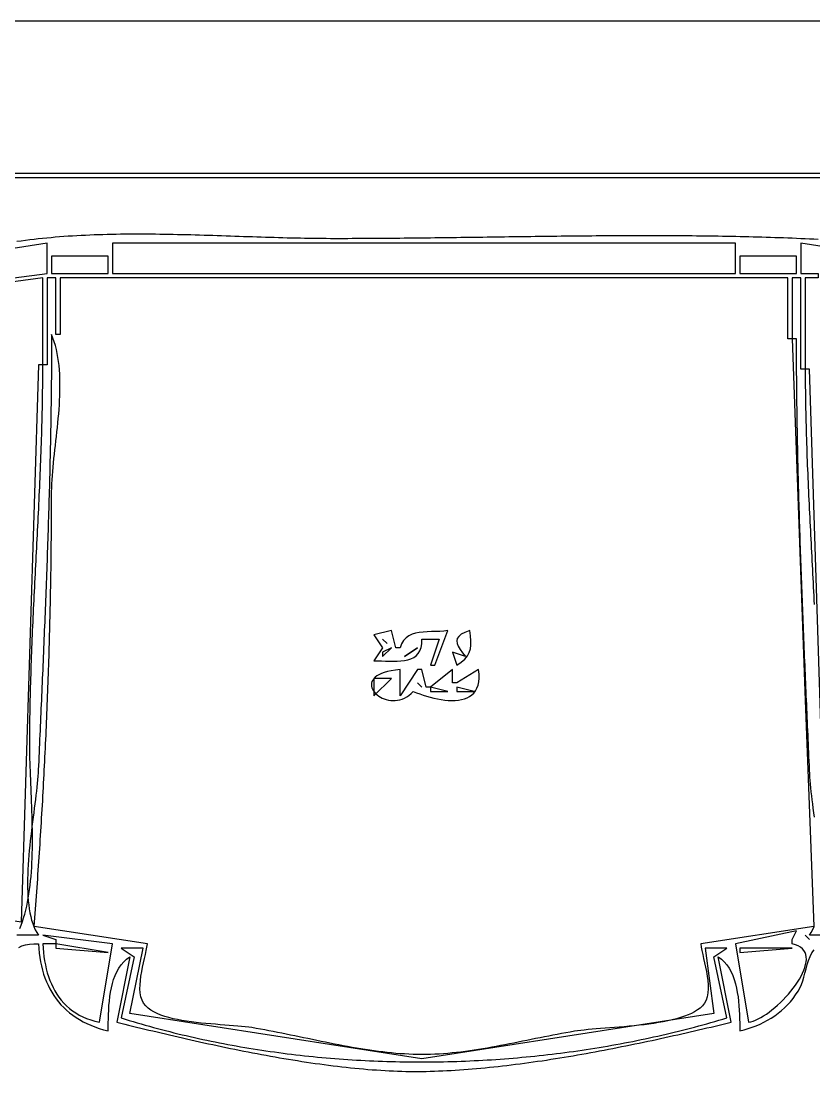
# Model space of a CAD drawing. Extents: x 0 to 1224, y 0 to 792.
# Drawn here: x 553 to 735, y 550.3 to 792 of the extents above; entities that cross this region are included whole.
import ezdxf

# ---------------------------------------------------------------- set-up
doc = ezdxf.new("R2010")
doc.units = 0
doc.layers.add('C7', color=7, linetype='CONTINUOUS')

msp = doc.modelspace()

# ---------------------------------------------------------------- linework, layer by layer
at = {"layer": 'C7'}
for points in [[(0, 792), (0, 0), (1224, 0), (1224, 792), (0, 792)], [(45, 757), (45, 36), (1179, 36), (1179, 757), (45, 757)], [(46, 756), (46, 37), (1178, 37), (1178, 756), (46, 756)], [(735.9807, 741.7938), (734.9859, 741.8573), (733.9922, 741.913), (733, 741.9606), (732.004, 742.0034), (731.0079, 742.0447), (730.0116, 742.0845), (729.0151, 742.1227), (728.0183, 742.1594), (727.0214, 742.1946), (726.0243, 742.2283), (725.027, 742.2606), (724.0295, 742.2915), (723.0319, 742.321), (722.034, 742.3491), (721.036, 742.3759), (720.0378, 742.4013), (719.0395, 742.4254), (718.041, 742.4483), (717.0423, 742.4698), (716.0435, 742.4902), (715.0445, 742.5093), (714.0454, 742.5272), (713.0462, 742.5439), (712.0468, 742.5595), (711.0473, 742.5739), (710.0476, 742.5872), (709.0478, 742.5995), (708.0479, 742.6106), (707.0479, 742.6208), (706.0478, 742.6299), (705.0475, 742.638), (704.0472, 742.6451), (703.0467, 742.6512), (702.0461, 742.6565), (701.0455, 742.6608), (700.0447, 742.6642), (699.0439, 742.6668), (698.043, 742.6685), (697.042, 742.6694), (696.0409, 742.6695), (695.0397, 742.6688), (694.0385, 742.6673), (693.0372, 742.6652), (692.0359, 742.6623), (691.0344, 742.6587), (690.033, 742.6544), (689.0314, 742.6495), (688.0299, 742.644), (687.0283, 742.6378), (686.0266, 742.6311), (685.0249, 742.6239), (684.0232, 742.616), (683.0214, 742.6077), (682.0197, 742.5989), (681.0179, 742.5896), (680.0161, 742.5799), (679.0142, 742.5697), (678.0124, 742.5591), (677.0106, 742.5482), (676.0087, 742.5369), (675.0069, 742.5252), (674.005, 742.5133), (673.0032, 742.501), (672.0014, 742.4885), (670.9996, 742.4757), (669.9978, 742.4627), (668.996, 742.4495), (667.9943, 742.4361), (666.9926, 742.4225), (665.991, 742.4088), (664.9893, 742.395), (663.9878, 742.3811), (662.9862, 742.3671), (661.9848, 742.3531), (660.9833, 742.339), (659.982, 742.325), (658.9807, 742.3109), (657.9794, 742.2969), (656.9782, 742.283), (655.9771, 742.2691), (654.9761, 742.2553), (653.9752, 742.2417), (652.9743, 742.2282), (651.9736, 742.2148), (650.9729, 742.2017), (649.9723, 742.1888), (648.9718, 742.1761), (647.9714, 742.1637), (646.9712, 742.1515), (645.971, 742.1397), (644.971, 742.1282), (643.971, 742.117), (642.9712, 742.1062), (641.9716, 742.0958), (640.972, 742.0858), (639.9726, 742.0762), (638.9733, 742.0671), (637.9742, 742.0585), (636.9752, 742.0503), (635.9763, 742.0427), (634.9777, 742.0357), (633.9791, 742.0292), (632.9807, 742.0233), (631.9825, 742.018), (630.9845, 742.0133), (629.9866, 742.0093), (628.9889, 742.006), (627.9914, 742.0034), (626.9941, 742.0015), (625.9969, 742.0003), (625, 742), (624.0196, 742.0015), (623.0372, 742.0059), (622.0531, 742.0131), (621.0671, 742.023), (620.0793, 742.0354), (619.0899, 742.0501), (618.0989, 742.0671), (617.1063, 742.0862), (616.1122, 742.1073), (615.1166, 742.1302), (614.1197, 742.1548), (613.1214, 742.181), (612.1219, 742.2086), (611.1212, 742.2375), (610.1193, 742.2676), (609.1163, 742.2986), (608.1123, 742.3306), (607.1074, 742.3632), (606.1015, 742.3965), (605.0948, 742.4303), (604.0873, 742.4644), (603.0791, 742.4987), (602.0702, 742.5331), (601.0607, 742.5674), (600.0506, 742.6015), (599.0401, 742.6352), (598.0291, 742.6685), (597.0178, 742.7012), (596.0062, 742.7331), (594.9943, 742.7641), (593.9822, 742.7941), (592.97, 742.8229), (591.9577, 742.8504), (590.9454, 742.8765), (589.9331, 742.9011), (588.921, 742.9239), (587.909, 742.9449), (586.8973, 742.9639), (585.8858, 742.9808), (584.8747, 742.9954), (583.864, 743.0077), (582.8538, 743.0174), (581.8441, 743.0245), (580.835, 743.0288), (579.8265, 743.0301), (578.8188, 743.0284), (577.8118, 743.0235), (576.8056, 743.0153), (575.8003, 743.0035), (574.796, 742.9882), (573.7927, 742.9691), (572.7904, 742.9462), (571.7893, 742.9192), (570.7893, 742.888), (569.7906, 742.8526), (568.7932, 742.8128), (567.7971, 742.7683), (566.8025, 742.7192), (565.8094, 742.6653), (564.8178, 742.6063), (563.8278, 742.5423), (562.8395, 742.473), (561.8529, 742.3983), (560.8681, 742.3182), (559.8851, 742.2323), (558.904, 742.1407), (557.9249, 742.0432), (556.9478, 741.9396), (555.9728, 741.8298), (555, 741.7137), (554.0129, 741.5917), (553.026, 741.4682), (552.0391, 741.3432)], [(536, 731), (559, 734), (559, 741), (496, 731.0803)], [(942, 707), (795, 731.0803), (732, 741), (732, 734), (736, 734), (736, 733), (733, 733), (733, 712), (732, 712), (732, 733), (730, 733), (730, 719), (729, 719), (729, 733), (562, 733), (562, 720), (561, 720), (561, 733), (559, 733), (559, 713), (558, 713), (558, 733), (536, 730)], [(574, 741), (574, 734), (717, 734), (717, 741), (574, 741)], [(560, 738), (560, 734), (573, 734), (573, 738), (560, 738)], [(718, 738), (718, 734), (731, 734), (731, 738), (718, 738)], [(560, 720), (559.9995, 719.0008), (559.9981, 718.0015), (559.9957, 717.0021), (559.9925, 716.0027), (559.9883, 715.0032), (559.9832, 714.0037), (559.9773, 713.0041), (559.9704, 712.0044), (559.9627, 711.0046), (559.9542, 710.0048), (559.9448, 709.005), (559.9345, 708.0051), (559.9235, 707.0051), (559.9116, 706.0051), (559.8989, 705.005), (559.8854, 704.0048), (559.8711, 703.0047), (559.8561, 702.0044), (559.8402, 701.0042), (559.8237, 700.0039), (559.8064, 699.0035), (559.7883, 698.0031), (559.7695, 697.0027), (559.7501, 696.0022), (559.7299, 695.0017), (559.709, 694.0012), (559.6874, 693.0007), (559.6652, 692.0001), (559.6423, 690.9995), (559.6187, 689.9988), (559.5945, 688.9982), (559.5697, 687.9975), (559.5442, 686.9968), (559.5182, 685.9961), (559.4915, 684.9953), (559.4643, 683.9946), (559.4364, 682.9938), (559.408, 681.9931), (559.3791, 680.9923), (559.3496, 679.9915), (559.3195, 678.9907), (559.2889, 677.9899), (559.2578, 676.9891), (559.2262, 675.9884), (559.1941, 674.9876), (559.1615, 673.9868), (559.1284, 672.986), (559.0949, 671.9852), (559.0609, 670.9845), (559.0264, 669.9837), (558.9916, 668.983), (558.9562, 667.9823), (558.9205, 666.9815), (558.8844, 665.9809), (558.8479, 664.9802), (558.8109, 663.9795), (558.7736, 662.9789), (558.736, 661.9783), (558.698, 660.9777), (558.6596, 659.9772), (558.6209, 658.9767), (558.5819, 657.9762), (558.5426, 656.9758), (558.503, 655.9754), (558.463, 654.975), (558.4228, 653.9747), (558.3824, 652.9744), (558.3416, 651.9741), (558.3006, 650.9739), (558.2594, 649.9738), (558.2179, 648.9737), (558.1762, 647.9736), (558.1343, 646.9736), (558.0922, 645.9737), (558.0499, 644.9738), (558.0074, 643.974), (557.9648, 642.9742), (557.922, 641.9745), (557.879, 640.9748), (557.8359, 639.9752), (557.7927, 638.9757), (557.7494, 637.9763), (557.7059, 636.9769), (557.6624, 635.9776), (557.6187, 634.9784), (557.575, 633.9792), (557.5312, 632.9801), (557.4874, 631.9811), (557.4435, 630.9822), (557.3996, 629.9834), (557.3556, 628.9846), (557.3117, 627.986), (557.2677, 626.9874), (557.2237, 625.9889), (557.1798, 624.9905), (557.1358, 623.9922), (557.0919, 622.994), (557.0481, 621.9959), (557.0043, 620.9979), (556.9606, 620), (556.9212, 619.2702), (556.8662, 618.5003), (556.7969, 617.6925), (556.7148, 616.8491), (556.6212, 615.9723), (556.5176, 615.0645), (556.4053, 614.1279), (556.2857, 613.1648), (556.1602, 612.1775), (556.0303, 611.1682), (555.8974, 610.1393), (555.7627, 609.093), (555.6278, 608.0316), (555.4941, 606.9574), (555.3628, 605.8727), (555.2355, 604.7797), (555.1136, 603.6807), (554.9984, 602.578), (554.8913, 601.474), (554.7937, 600.3707), (554.7071, 599.2707), (554.6328, 598.176), (554.5722, 597.0891), (554.5268, 596.0121), (554.4979, 594.9474), (554.4869, 593.8973), (554.4953, 592.864), (554.5244, 591.8498), (554.5756, 590.857), (554.6503, 589.8878), (554.75, 588.9447), (554.876, 588.0297), (555.0298, 587.1452), (555.2126, 586.2936), (555.426, 585.477), (555.6714, 584.6978), (555.95, 583.9582), (556.2634, 583.2605), (556.6129, 582.607), (557, 582), (552, 582)], [(645, 554.5717), (644.0176, 554.5826), (643.0318, 554.6087), (642.0428, 554.6495), (641.0506, 554.7042), (640.0556, 554.7723), (639.0579, 554.8532), (638.0577, 554.9463), (637.0553, 555.051), (636.0509, 555.1667), (635.0447, 555.2927), (634.0368, 555.4285), (633.0275, 555.5735), (632.017, 555.7271), (631.0055, 555.8886), (629.9932, 556.0575), (628.9803, 556.2331), (627.967, 556.4149), (626.9536, 556.6023), (625.9402, 556.7946), (624.927, 556.9912), (623.9143, 557.1916), (622.9023, 557.3952), (621.8911, 557.6013), (620.8811, 557.8093), (619.8722, 558.0187), (618.8649, 558.2288), (617.8593, 558.4391), (616.8556, 558.6489), (615.854, 558.8576), (614.8547, 559.0646), (613.858, 559.2694), (612.864, 559.4712), (611.8729, 559.6696), (610.885, 559.8639), (609.9004, 560.0535), (608.9194, 560.2379), (607.9422, 560.4163), (606.969, 560.5882), (606, 560.7531), (605.2718, 560.8623), (604.4789, 560.9602), (603.6273, 561.0491), (602.723, 561.1312), (601.772, 561.2087), (600.7803, 561.2839), (599.7538, 561.359), (598.6985, 561.4363), (597.6205, 561.5179), (596.5257, 561.6061), (595.4202, 561.7032), (594.3098, 561.8114), (593.2007, 561.9328), (592.0988, 562.0699), (591.01, 562.2247), (589.9405, 562.3996), (588.8961, 562.5967), (587.8828, 562.8183), (586.9068, 563.0666), (585.9738, 563.344), (585.0901, 563.6525), (584.2614, 563.9945), (583.4939, 564.3721), (582.7935, 564.7877), (582.1662, 565.2434), (581.618, 565.7415), (581.1294, 566.3614), (580.7653, 567.0742), (580.5139, 567.8676), (580.3629, 568.7296), (580.3003, 569.6479), (580.3141, 570.6104), (580.3922, 571.6051), (580.5226, 572.6198), (580.6931, 573.6422), (580.8918, 574.6604), (581.1066, 575.6622), (581.3254, 576.6354), (581.5362, 577.5679), (581.727, 578.4476), (581.8855, 579.2623), (582, 580), (556, 584), (556.0778, 584.9907), (556.1549, 585.9819), (556.2313, 586.9737), (556.3069, 587.9659), (556.3819, 588.9585), (556.4561, 589.9516), (556.5297, 590.9452), (556.6025, 591.9392), (556.6745, 592.9337), (556.7459, 593.9285), (556.8165, 594.9238), (556.8864, 595.9194), (556.9556, 596.9155), (557.024, 597.9119), (557.0917, 598.9087), (557.1587, 599.9059), (557.2249, 600.9034), (557.2904, 601.9013), (557.3551, 602.8995), (557.4191, 603.898), (557.4824, 604.8969), (557.5449, 605.896), (557.6067, 606.8954), (557.6677, 607.8952), (557.728, 608.8952), (557.7875, 609.8954), (557.8463, 610.896), (557.9043, 611.8967), (557.9616, 612.8978), (558.0181, 613.899), (558.0739, 614.9005), (558.1288, 615.9022), (558.1831, 616.904), (558.2365, 617.9061), (558.2892, 618.9084), (558.3412, 619.9108), (558.3924, 620.9134), (558.4428, 621.9161), (558.4924, 622.919), (558.5412, 623.922), (558.5893, 624.9252), (558.6366, 625.9285), (558.6832, 626.9318), (558.7289, 627.9353), (558.7739, 628.9389), (558.8181, 629.9425), (558.8615, 630.9462), (558.9041, 631.95), (558.9459, 632.9538), (558.987, 633.9577), (559.0272, 634.9616), (559.0667, 635.9655), (559.1054, 636.9694), (559.1432, 637.9733), (559.1803, 638.9773), (559.2166, 639.9812), (559.2521, 640.985), (559.2868, 641.9889), (559.3207, 642.9927), (559.3537, 643.9964), (559.386, 645.0001), (559.4175, 646.0037), (559.4481, 647.0073), (559.478, 648.0107), (559.507, 649.014), (559.5352, 650.0173), (559.5626, 651.0204), (559.5892, 652.0233), (559.615, 653.0262), (559.6399, 654.0289), (559.6641, 655.0314), (559.6874, 656.0338), (559.7099, 657.036), (559.7315, 658.038), (559.7524, 659.0398), (559.7724, 660.0414), (559.7915, 661.0428), (559.8099, 662.0439), (559.8274, 663.0449), (559.844, 664.0456), (559.8599, 665.046), (559.8749, 666.0462), (559.889, 667.0461), (559.9023, 668.0457), (559.9148, 669.045), (559.9264, 670.0441), (559.9372, 671.0428), (559.9471, 672.0412), (559.9562, 673.0393), (559.9644, 674.037), (559.9718, 675.0344), (559.9783, 676.0314), (559.984, 677.0281), (559.9888, 678.0244), (559.9928, 679.0203), (559.9959, 680.0158), (559.9981, 681.011), (559.9995, 682.0057), (560, 683), (560.0088, 683.8807), (560.0344, 684.7792), (560.0752, 685.6944), (560.1298, 686.6252), (560.1968, 687.5707), (560.2748, 688.5296), (560.3623, 689.5011), (560.4579, 690.4839), (560.5601, 691.477), (560.6676, 692.4795), (560.779, 693.4901), (560.8927, 694.5079), (561.0073, 695.5318), (561.1215, 696.5607), (561.2337, 697.5936), (561.3427, 698.6293), (561.4468, 699.667), (561.5448, 700.7053), (561.6351, 701.7434), (561.7164, 702.7802), (561.7871, 703.8145), (561.846, 704.8454), (561.8915, 705.8717), (561.9222, 706.8924), (561.9368, 707.9065), (561.9336, 708.9129), (561.9115, 709.9104), (561.8688, 710.8981), (561.8042, 711.8749), (561.7162, 712.8398), (561.6034, 713.7916), (561.4645, 714.7293), (561.2978, 715.6518), (561.1021, 716.5581), (560.8759, 717.4472), (560.6178, 718.3179), (560.3263, 719.1691), (560, 720)], [(735.1095, 609.1084), (734.9765, 610.1397), (734.8462, 611.1517), (734.7201, 612.142), (734.5997, 613.1083), (734.4865, 614.0481), (734.3819, 614.9592), (734.2873, 615.8391), (734.2043, 616.6855), (734.1343, 617.496), (734.0788, 618.2683), (734.0393, 619), (733.9955, 619.9978), (733.9517, 620.9957), (733.9079, 621.9937), (733.864, 622.9919), (733.8201, 623.9901), (733.7761, 624.9885), (733.7322, 625.9869), (733.6882, 626.9854), (733.6442, 627.9841), (733.6003, 628.9828), (733.5563, 629.9816), (733.5125, 630.9805), (733.4686, 631.9795), (733.4248, 632.9785), (733.3811, 633.9777), (733.3375, 634.9769), (733.294, 635.9762), (733.2505, 636.9756), (733.2072, 637.9751), (733.1639, 638.9746), (733.1209, 639.9742), (733.0779, 640.9739), (733.0351, 641.9736), (732.9925, 642.9734), (732.95, 643.9733), (732.9077, 644.9732), (732.8656, 645.9732), (732.8237, 646.9732), (732.782, 647.9733), (732.7405, 648.9735), (732.6993, 649.9736), (732.6583, 650.9739), (732.6176, 651.9742), (732.5771, 652.9745), (732.5369, 653.9749), (732.497, 654.9753), (732.4573, 655.9758), (732.418, 656.9763), (732.379, 657.9768), (732.3403, 658.9774), (732.3019, 659.978), (732.2639, 660.9786), (732.2263, 661.9793), (732.189, 662.98), (732.1521, 663.9807), (732.1155, 664.9814), (732.0794, 665.9822), (732.0437, 666.983), (732.0084, 667.9837), (731.9735, 668.9845), (731.939, 669.9854), (731.905, 670.9862), (731.8715, 671.987), (731.8384, 672.9878), (731.8058, 673.9887), (731.7737, 674.9895), (731.7421, 675.9904), (731.711, 676.9912), (731.6804, 677.9921), (731.6504, 678.9929), (731.6209, 679.9937), (731.5919, 680.9945), (731.5635, 681.9954), (731.5357, 682.9962), (731.5084, 683.9969), (731.4817, 684.9977), (731.4557, 685.9984), (731.4302, 686.9992), (731.4054, 687.9999), (731.3812, 689.0006), (731.3576, 690.0012), (731.3347, 691.0018), (731.3125, 692.0024), (731.2909, 693.003), (731.27, 694.0035), (731.2499, 695.004), (731.2304, 696.0045), (731.2116, 697.0049), (731.1935, 698.0052), (731.1762, 699.0056), (731.1597, 700.0059), (731.1438, 701.0061), (731.1288, 702.0063), (731.1145, 703.0064), (731.101, 704.0065), (731.0883, 705.0065), (731.0765, 706.0065), (731.0654, 707.0064), (731.0551, 708.0062), (731.0457, 709.006), (731.0372, 710.0057), (731.0295, 711.0054), (731.0226, 712.005), (731.0167, 713.0045), (731.0116, 714.0039), (731.0074, 715.0033), (731.0042, 716.0026), (731.0018, 717.0018), (731.0004, 718.0009), (731, 719), (730, 719), (732.9606, 636), (735, 584), (709, 580), (709.1144, 579.2623), (709.2729, 578.4476), (709.4637, 577.5679), (709.6745, 576.6354), (709.8933, 575.6622), (710.1081, 574.6604), (710.3068, 573.6422), (710.4773, 572.6198), (710.6077, 571.6051), (710.6858, 570.6104), (710.6996, 569.6479), (710.637, 568.7296), (710.486, 567.8676), (710.2345, 567.0742), (709.8705, 566.3614), (709.3819, 565.7415), (708.8668, 565.2693), (708.2775, 564.8295), (707.6185, 564.4209), (706.8946, 564.0419), (706.1106, 563.6911), (705.271, 563.3672), (704.3806, 563.0688), (703.4441, 562.7945), (702.4663, 562.5429), (701.4517, 562.3125), (700.4051, 562.102), (699.3313, 561.9101), (698.2349, 561.7352), (697.1206, 561.576), (695.9931, 561.4311), (694.8572, 561.2992), (693.7175, 561.1787), (692.5787, 561.0684), (691.4456, 560.9668), (690.3228, 560.8725), (689.2151, 560.7841), (688.1271, 560.7003), (687.0636, 560.6196), (686.0292, 560.5407), (685.0287, 560.4621), (684.0667, 560.3825), (683.148, 560.3004), (682.2773, 560.2145), (681.4592, 560.1233), (680.6985, 560.0255), (680, 559.9197), (679.0273, 559.755), (678.0506, 559.5831), (677.0702, 559.4046), (676.0863, 559.2203), (675.0991, 559.0309), (674.1088, 558.8371), (673.1156, 558.6396), (672.1197, 558.4393), (671.1214, 558.2367), (670.1208, 558.0327), (669.1182, 557.8279), (668.1138, 557.6231), (667.1078, 557.4189), (666.1004, 557.2162), (665.0918, 557.0157), (664.0822, 556.818), (663.0719, 556.6239), (662.061, 556.4341), (661.0498, 556.2494), (660.0385, 556.0705), (659.0273, 555.898), (658.0164, 555.7328), (657.006, 555.5755), (655.9964, 555.4269), (654.9877, 555.2877), (653.9801, 555.1586), (652.974, 555.0403), (651.9694, 554.9337), (650.9667, 554.8393), (649.9659, 554.7579), (648.9674, 554.6903), (647.9714, 554.6371), (646.978, 554.5992), (645.9874, 554.5771), (645, 554.5718)], [(552.7059, 583.5073), (553.0236, 584.3024), (553.3189, 585.1234), (553.5923, 585.9692), (553.8447, 586.8384), (554.0767, 587.7299), (554.2891, 588.6424), (554.4827, 589.5748), (554.658, 590.5258), (554.816, 591.4941), (554.9572, 592.4785), (555.0825, 593.4779), (555.1925, 594.491), (555.2879, 595.5165), (555.3696, 596.5533), (555.4382, 597.6001), (555.4944, 598.6557), (555.5391, 599.7188), (555.5728, 600.7883), (555.5964, 601.8629), (555.6105, 602.9414), (555.6159, 604.0225), (555.6133, 605.1051), (555.6035, 606.1878), (555.5871, 607.2696), (555.5649, 608.3491), (555.5376, 609.4252), (555.506, 610.4965), (555.4707, 611.562), (555.4325, 612.6203), (555.3922, 613.6702), (555.3504, 614.7105), (555.3079, 615.74), (555.2653, 616.7575), (555.2235, 617.7617), (555.1832, 618.7514), (555.145, 619.7253), (555.1098, 620.6824), (555.0781, 621.6212), (555.0509, 622.5407), (555.0287, 623.4395), (555.0123, 624.3165), (555.0025, 625.1704), (555, 626), (555.0027, 626.9996), (555.0077, 627.9993), (555.0149, 628.9989), (555.0242, 629.9986), (555.0357, 630.9982), (555.0491, 631.9977), (555.0646, 632.9973), (555.082, 633.9968), (555.1012, 634.9963), (555.1223, 635.9958), (555.1452, 636.9953), (555.1697, 637.9948), (555.196, 638.9942), (555.2238, 639.9936), (555.2532, 640.9931), (555.2841, 641.9925), (555.3165, 642.9919), (555.3502, 643.9913), (555.3853, 644.9907), (555.4217, 645.9901), (555.4593, 646.9895), (555.4981, 647.9888), (555.5381, 648.9882), (555.5791, 649.9876), (555.6211, 650.987), (555.6641, 651.9864), (555.708, 652.9857), (555.7528, 653.9851), (555.7984, 654.9845), (555.8447, 655.9839), (555.8918, 656.9833), (555.9395, 657.9828), (555.9878, 658.9822), (556.0366, 659.9816), (556.0859, 660.9811), (556.1357, 661.9805), (556.1858, 662.98), (556.2363, 663.9795), (556.2871, 664.979), (556.338, 665.9786), (556.3892, 666.9781), (556.4404, 667.9777), (556.4917, 668.9773), (556.543, 669.9769), (556.5943, 670.9766), (556.6455, 671.9762), (556.6965, 672.9759), (556.7473, 673.9757), (556.7979, 674.9754), (556.8482, 675.9752), (556.898, 676.975), (556.9475, 677.9749), (556.9965, 678.9748), (557.045, 679.9747), (557.0929, 680.9747), (557.1401, 681.9747), (557.1867, 682.9747), (557.2325, 683.9748), (557.2775, 684.9749), (557.3217, 685.9751), (557.365, 686.9753), (557.4074, 687.9755), (557.4487, 688.9758), (557.489, 689.9761), (557.5281, 690.9765), (557.5661, 691.977), (557.6029, 692.9775), (557.6384, 693.978), (557.6726, 694.9786), (557.7054, 695.9793), (557.7367, 696.98), (557.7666, 697.9808), (557.7949, 698.9816), (557.8217, 699.9825), (557.8468, 700.9834), (557.8701, 701.9844), (557.8918, 702.9855), (557.9116, 703.9866), (557.9296, 704.9878), (557.9456, 705.9891), (557.9597, 706.9904), (557.9718, 707.9918), (557.9818, 708.9933), (557.9897, 709.9949), (557.9953, 710.9965), (557.9988, 711.9982), (558, 713), (557, 713), (553, 585), (528, 589)], [(738, 585), (734, 712), (733, 712), (733.0011, 710.9983), (733.0047, 709.9967), (733.0105, 708.9951), (733.0185, 707.9936), (733.0288, 706.9922), (733.0411, 705.9909), (733.0555, 704.9896), (733.0719, 703.9884), (733.0903, 702.9873), (733.1106, 701.9862), (733.1327, 700.9852), (733.1566, 699.9842), (733.1822, 698.9833), (733.2095, 697.9825), (733.2384, 696.9817), (733.2689, 695.981), (733.3009, 694.9803), (733.3344, 693.9797), (733.3693, 692.9791), (733.4055, 691.9786), (733.443, 690.9782), (733.4817, 689.9777), (733.5217, 688.9774), (733.5627, 687.9771), (733.6048, 686.9768), (733.6479, 685.9766), (733.692, 684.9764), (733.737, 683.9762), (733.7829, 682.9761), (733.8295, 681.976), (733.8769, 680.976), (733.9249, 679.976), (733.9736, 678.9761), (734.0228, 677.9762), (734.0726, 676.9763), (734.1228, 675.9764), (734.1734, 674.9766), (734.2244, 673.9768), (734.2757, 672.977), (734.3272, 671.9773), (734.3789, 670.9776), (734.4308, 669.9779), (734.4827, 668.9783), (734.5346, 667.9786), (734.5865, 666.979), (734.6383, 665.9794), (734.6899, 664.9799), (734.7414, 663.9803), (734.7925, 662.9808), (734.8434, 661.9813), (734.8939, 660.9818), (734.944, 659.9823), (734.9936, 658.9828), (735.0427, 657.9834)], [(634, 651), (636, 648), (634, 645), (634.8625, 645.0048), (635.749, 644.9883), (636.6495, 644.962), (637.5536, 644.9373), (638.4511, 644.9259), (639.332, 644.9391), (640.1859, 644.9885), (641.0026, 645.0855), (641.7721, 645.2417), (642.484, 645.4686), (643.1282, 645.7776), (643.6945, 646.1802), (644.1726, 646.6879), (644.5524, 647.3123), (644.8237, 648.0647), (644.9763, 648.9568), (645, 650), (649, 650), (647, 644), (648, 644), (651, 652), (650.0744, 651.8723), (649.1252, 651.7974), (648.1636, 651.7561), (647.201, 651.7291), (646.2485, 651.6971), (645.3176, 651.6407), (644.4195, 651.5407), (643.5655, 651.3779), (642.7669, 651.1328), (642.0349, 650.7863), (641.381, 650.3191), (640.8163, 649.7118), (640.3522, 648.9452), (640, 648), (639, 648), (638, 652), (634, 651)], [(655, 646), (652, 647), (653, 644), (654.0424, 644.7142), (654.8568, 645.4281), (655.4648, 646.1606), (655.8883, 646.9304), (656.149, 647.7565), (656.2688, 648.6577), (656.2693, 649.6527), (656.1724, 650.7606), (656, 652), (654.8798, 651.565), (654.0403, 651.115), (653.4612, 650.642), (653.1223, 650.1377), (653.0034, 649.5941), (653.0842, 649.0029), (653.3445, 648.3561), (653.764, 647.6454), (654.3226, 646.8627), (655, 646)], [(636, 650), (637, 649), (636, 650)], [(638, 648), (636, 647), (636, 646), (638, 648)], [(641, 646), (644, 648), (641, 646)], [(643, 638), (643.7347, 637.7005), (644.4998, 637.4122), (645.2898, 637.1385), (646.0994, 636.883), (646.9231, 636.6492), (647.7557, 636.4406), (648.5917, 636.2608), (649.4258, 636.1133), (650.2527, 636.0016), (651.0669, 635.9292), (651.8631, 635.8997), (652.636, 635.9166), (653.3801, 635.9834), (654.0902, 636.1036), (654.7608, 636.2809), (655.3866, 636.5186), (655.9623, 636.8204), (656.4824, 637.1897), (656.9415, 637.6302), (657.3345, 638.1452), (657.6557, 638.7384), (657.9, 639.4133), (658.062, 640.1733), (658.1362, 641.0221), (658.1173, 641.9631), (658, 643), (653, 640), (652, 640), (652, 643), (647, 639), (646, 639), (645, 643), (644, 643), (640, 637), (640, 643), (638.94, 642.8895), (637.9855, 642.7418), (637.1328, 642.5598), (636.3783, 642.3466), (635.7184, 642.1053), (635.1495, 641.839), (634.668, 641.5508), (634.2703, 641.2437), (633.9527, 640.9209), (633.7118, 640.5854), (633.5438, 640.2404), (633.4453, 639.8888), (633.4125, 639.5337), (633.4419, 639.1784), (633.5299, 638.8257), (633.6729, 638.4789), (633.8673, 638.141), (634.1094, 637.8151), (634.3958, 637.5042), (634.7227, 637.2115), (635.0866, 636.9401), (635.4839, 636.6929), (635.9109, 636.4732), (636.3642, 636.2839), (636.84, 636.1282), (637.3348, 636.0091), (637.8449, 635.9298), (638.3669, 635.8933), (638.897, 635.9027), (639.4317, 635.961), (639.9673, 636.0715), (640.5003, 636.237), (641.0271, 636.4608), (641.5441, 636.7459), (642.0476, 637.0954), (642.5341, 637.5124), (643, 638)], [(634, 641), (634, 637), (638, 641), (634, 641)], [(644, 640), (645, 639), (644, 640)], [(647, 639), (647, 638), (651, 638), (647, 639)], [(653, 639), (653, 638), (657, 638), (653, 639)], [(731, 583), (717, 580), (720, 562), (720.5067, 562.0946), (721.0452, 562.2528), (721.6115, 562.4709), (722.2016, 562.7455), (722.8117, 563.0729), (723.4377, 563.4495), (724.0756, 563.8719), (724.7216, 564.3365), (725.3717, 564.8396), (726.0219, 565.3778), (726.6682, 565.9474), (727.3067, 566.545), (727.9334, 567.1669), (728.5445, 567.8096), (729.1358, 568.4695), (729.7035, 569.1431), (730.2437, 569.8268), (730.7522, 570.517), (731.2253, 571.2102), (731.6589, 571.9029), (732.0491, 572.5914), (732.3919, 573.2722), (732.6833, 573.9417), (732.9195, 574.5964), (733.0964, 575.2327), (733.2101, 575.847), (733.2566, 576.4359), (733.232, 576.9957), (733.1324, 577.5228), (732.9536, 578.0138), (732.6919, 578.465), (732.3433, 578.8728), (731.9037, 579.2338), (731.3693, 579.5444), (730.736, 579.801), (730, 580), (730, 581), (731, 583)], [(739, 582), (734, 582), (734.385, 582.6111), (734.7318, 583.2692), (735.0417, 583.9719)], [(552.4753, 579.204), (553.2046, 579.5213), (554.0106, 579.766), (554.9044, 579.9316), (555.8972, 580.0117), (557, 580), (557.0638, 578.9387), (557.1618, 577.9008), (557.294, 576.8865), (557.4606, 575.8963), (557.6616, 574.9306), (557.897, 573.9896), (558.167, 573.0737), (558.4716, 572.1832), (558.811, 571.3186), (559.1851, 570.4802), (559.594, 569.6684), (560.0379, 568.8834), (560.5168, 568.1257), (561.0307, 567.3956), (561.5798, 566.6935), (562.1642, 566.0197), (562.7838, 565.3745), (563.4388, 564.7585), (564.1292, 564.1718), (564.8552, 563.6148), (565.6168, 563.088), (566.414, 562.5916), (567.247, 562.1261), (568.1158, 561.6917), (569.0206, 561.2889), (569.9613, 560.9179), (570.938, 560.5792), (571.9509, 560.2731), (573, 560), (573.0159, 560.8947), (573.0311, 561.8293), (573.0505, 562.7967), (573.0791, 563.7897), (573.1218, 564.8015), (573.1838, 565.825), (573.2698, 566.8532), (573.385, 567.879), (573.5343, 568.8955), (573.7227, 569.8955), (573.9552, 570.8722), (574.2368, 571.8184), (574.5724, 572.7272), (574.967, 573.5915), (575.4256, 574.4042), (575.9533, 575.1585), (576.5549, 575.8472), (577.2354, 576.4634), (578, 577), (575, 562), (575.8919, 561.7804), (576.791, 561.5596), (577.6972, 561.3377), (578.6102, 561.1147), (579.5298, 560.8908), (580.4559, 560.6661), (581.3883, 560.4408), (582.3267, 560.215), (583.271, 559.9888), (584.2209, 559.7624), (585.1763, 559.5359), (586.137, 559.3094), (587.1027, 559.083), (588.0733, 558.8569), (589.0486, 558.6313), (590.0284, 558.4062), (591.0125, 558.1817), (592.0007, 557.9581), (592.9927, 557.7354), (593.9885, 557.5137), (594.9878, 557.2933), (595.9903, 557.0742), (596.996, 556.8566), (598.0046, 556.6405), (599.0159, 556.4262), (600.0298, 556.2137), (601.046, 556.0033), (602.0643, 555.7949), (603.0845, 555.5888), (604.1065, 555.3851), (605.13, 555.1838), (606.1549, 554.9853), (607.1809, 554.7895), (608.2078, 554.5966), (609.2356, 554.4067), (610.2639, 554.22), (611.2925, 554.0366), (612.3213, 553.8566), (613.3501, 553.6802), (614.3787, 553.5075), (615.4068, 553.3386), (616.4343, 553.1737), (617.461, 553.0128), (618.4867, 552.8562), (619.5112, 552.7039), (620.5343, 552.5561), (621.5558, 552.4129), (622.5755, 552.2744), (623.5933, 552.1408), (624.6088, 552.0122), (625.6219, 551.8888), (626.6325, 551.7706), (627.6403, 551.6578), (628.6451, 551.5505), (629.6467, 551.4489), (630.645, 551.3531), (631.6398, 551.2632), (632.6307, 551.1794), (633.6177, 551.1017), (634.6006, 551.0304), (635.5791, 550.9655), (636.5531, 550.9071), (637.5224, 550.8555), (638.4867, 550.8107), (639.4458, 550.7729), (640.3997, 550.7422), (641.348, 550.7187), (642.2906, 550.7026), (643.2273, 550.694), (644.1579, 550.693), (645.0822, 550.6998), (646, 550.7145)], [(558, 582), (561, 581), (561, 580), (558, 580), (558.0573, 579.0088), (558.1429, 578.0291), (558.2578, 577.0624), (558.4029, 576.1102), (558.5789, 575.1741), (558.7868, 574.2557), (559.0275, 573.3565), (559.3018, 572.478), (559.6107, 571.6219), (559.955, 570.7897), (560.3356, 569.983), (560.7534, 569.2033), (561.2092, 568.4522), (561.704, 567.7312), (562.2386, 567.042), (562.8139, 566.386), (563.4308, 565.7649), (564.0902, 565.1802), (564.7929, 564.6334), (565.5399, 564.1261), (566.3319, 563.6599), (567.17, 563.2364), (568.055, 562.8571), (568.9877, 562.5235), (569.9691, 562.2373), (571, 562), (574, 580), (558, 582)], [(561, 580), (561, 579), (573, 578), (561, 580)], [(733, 582), (734, 581), (733, 582)], [(576, 579), (579, 577), (576, 563), (576.9135, 562.7136), (577.8295, 562.4313), (578.7479, 562.1533), (579.6687, 561.8795), (580.5919, 561.6098), (581.5173, 561.3443), (582.4451, 561.083), (583.3751, 560.8258), (584.3073, 560.5728), (585.2418, 560.3239), (586.1783, 560.0792), (587.117, 559.8387), (588.0577, 559.6023), (589.0005, 559.3701), (589.9453, 559.142), (590.8921, 558.918), (591.8408, 558.6982), (592.7914, 558.4825), (593.7438, 558.271), (594.6981, 558.0636), (595.6542, 557.8603), (596.6121, 557.6611), (597.5717, 557.466), (598.533, 557.2751), (599.4959, 557.0882), (600.4605, 556.9055), (601.4266, 556.7269), (602.3943, 556.5523), (603.3636, 556.3819), (604.3343, 556.2156), (605.3064, 556.0534), (606.28, 555.8952), (607.255, 555.7411), (608.2313, 555.5912), (609.2089, 555.4453), (610.1878, 555.3034), (611.1679, 555.1657), (612.1492, 555.032), (613.1318, 554.9024), (614.1154, 554.7768), (615.1002, 554.6553), (616.086, 554.5379), (617.0728, 554.4245), (618.0607, 554.3151), (619.0495, 554.2099), (620.0392, 554.1086), (621.0298, 554.0114), (622.0213, 553.9182), (623.0136, 553.8291), (624.0067, 553.744), (625.0006, 553.6629), (625.9952, 553.5859), (626.9904, 553.5128), (627.9864, 553.4438), (628.9829, 553.3788), (629.98, 553.3178), (630.9776, 553.2608), (631.9758, 553.2078), (632.9744, 553.1589), (633.9735, 553.1139), (634.973, 553.0729), (635.9729, 553.0359), (636.9731, 553.0029), (637.9736, 552.9739), (638.9743, 552.9489), (639.9753, 552.9278), (640.9765, 552.9107), (641.9779, 552.8976), (642.9794, 552.8885), (643.9809, 552.8833), (644.9826, 552.8821), (645.9842, 552.8848), (646.9859, 552.8915), (647.9875, 552.9022), (648.989, 552.9168), (649.9904, 552.9354), (650.9917, 552.9579), (651.9928, 552.9843), (652.9936, 553.0147), (653.9942, 553.049), (654.9945, 553.0872), (655.9945, 553.1294), (656.9942, 553.1755), (657.9934, 553.2255), (658.9922, 553.2794), (659.9905, 553.3373), (660.9884, 553.399), (661.9857, 553.4647), (662.9825, 553.5343), (663.9786, 553.6077), (664.9741, 553.6851), (665.9689, 553.7664), (666.9631, 553.8515), (667.9565, 553.9406), (668.9491, 554.0335), (669.9409, 554.1303), (670.9318, 554.231), (671.9219, 554.3356), (672.9111, 554.444), (673.8993, 554.5563), (674.8865, 554.6725), (675.8727, 554.7925), (676.8578, 554.9164), (677.8419, 555.0442), (678.8248, 555.1758), (679.8066, 555.3112), (680.7872, 555.4505), (681.7666, 555.5937), (682.7447, 555.7406), (683.7214, 555.8915), (684.6969, 556.0461), (685.671, 556.2046), (686.6437, 556.3669), (687.615, 556.533), (688.5847, 556.703), (689.553, 556.8768), (690.5198, 557.0544), (691.4849, 557.2358), (692.4485, 557.421), (693.4104, 557.61), (694.3706, 557.8028), (695.3291, 557.9994), (696.2859, 558.1998), (697.2408, 558.404), (698.194, 558.612), (699.1453, 558.8238), (700.0947, 559.0393), (701.0422, 559.2587), (701.9877, 559.4818), (702.9312, 559.7087), (703.8727, 559.9393), (704.8122, 560.1737), (705.7495, 560.4119), (706.6847, 560.6539), (707.6178, 560.8995), (708.5486, 561.149), (709.4772, 561.4022), (710.4036, 561.6591), (711.3276, 561.9198), (712.2493, 562.1843), (713.1686, 562.4524), (714.0855, 562.7243), (715, 563), (712, 577), (715, 579), (710, 579), (712, 564), (645, 553.5718), (578, 564), (581, 579), (576, 579)], [(646, 550.7144), (646.9408, 550.7366), (647.8863, 550.7648), (648.8362, 550.7991), (649.7904, 550.8392), (650.7488, 550.8851), (651.7112, 550.9367), (652.6775, 550.9939), (653.6475, 551.0567), (654.621, 551.1248), (655.5981, 551.1982), (656.5784, 551.2769), (657.5619, 551.3607), (658.5484, 551.4495), (659.5377, 551.5433), (660.5298, 551.6419), (661.5245, 551.7453), (662.5216, 551.8533), (663.521, 551.9659), (664.5225, 552.083), (665.5261, 552.2044), (666.5315, 552.3302), (667.5386, 552.4601), (668.5473, 552.5941), (669.5575, 552.7321), (670.5689, 552.874), (671.5815, 553.0198), (672.595, 553.1692), (673.6094, 553.3223), (674.6246, 553.4789), (675.6403, 553.639), (676.6564, 553.8024), (677.6728, 553.969), (678.6894, 554.1388), (679.7059, 554.3116), (680.7223, 554.4875), (681.7384, 554.6662), (682.754, 554.8476), (683.7691, 555.0318), (684.7835, 555.2185), (685.797, 555.4078), (686.8094, 555.5994), (687.8207, 555.7934), (688.8308, 555.9896), (689.8393, 556.1879), (690.8463, 556.3882), (691.8516, 556.5904), (692.8549, 556.7945), (693.8563, 557.0004), (694.8555, 557.2079), (695.8524, 557.4169), (696.8468, 557.6274), (697.8387, 557.8393), (698.8278, 558.0524), (699.814, 558.2668), (700.7972, 558.4822), (701.7773, 558.6986), (702.754, 558.9159), (703.7273, 559.134), (704.6969, 559.3529), (705.6629, 559.5723), (706.6249, 559.7923), (707.5829, 560.0127), (708.5368, 560.2334), (709.4863, 560.4543), (710.4313, 560.6755), (711.3718, 560.8966), (712.3075, 561.1177), (713.2383, 561.3387), (714.1641, 561.5595), (715.0847, 561.7799), (716, 562), (713, 577), (713.7434, 576.4626), (714.4075, 575.8444), (714.9968, 575.1526), (715.5159, 574.3945), (715.9695, 573.5774), (716.362, 572.7084), (716.698, 571.7949), (716.9823, 570.8441), (717.2193, 569.8633), (717.4136, 568.8597), (717.5699, 567.8406), (717.6926, 566.8132), (717.7865, 565.7849), (717.8561, 564.7627), (717.9059, 563.7541), (717.9407, 562.7663), (717.9648, 561.8065), (717.9831, 560.8819), (718, 560), (718.9627, 560.2497), (719.9105, 560.533), (720.8419, 560.8503), (721.7554, 561.2021), (722.6497, 561.5889), (723.5233, 562.0109), (724.3746, 562.4689), (725.2023, 562.9631), (726.005, 563.494), (726.7811, 564.0621), (727.5292, 564.6679), (728.2478, 565.3117), (728.9356, 565.9941), (729.591, 566.7154), (730.2126, 567.4763), (730.799, 568.277), (731.3487, 569.1181), (731.8603, 570), (732.1743, 570.6847), (732.4505, 571.4821), (732.7032, 572.365), (732.9468, 573.3064), (733.1955, 574.2792), (733.4638, 575.2562), (733.766, 576.2104), (734.1164, 577.1147), (734.5293, 577.9421), (735.0192, 578.6653)], [(718, 579), (718, 578), (730, 579), (718, 579)]]:
    msp.add_lwpolyline(points, dxfattribs=at)

doc.saveas('drawing.dxf')
